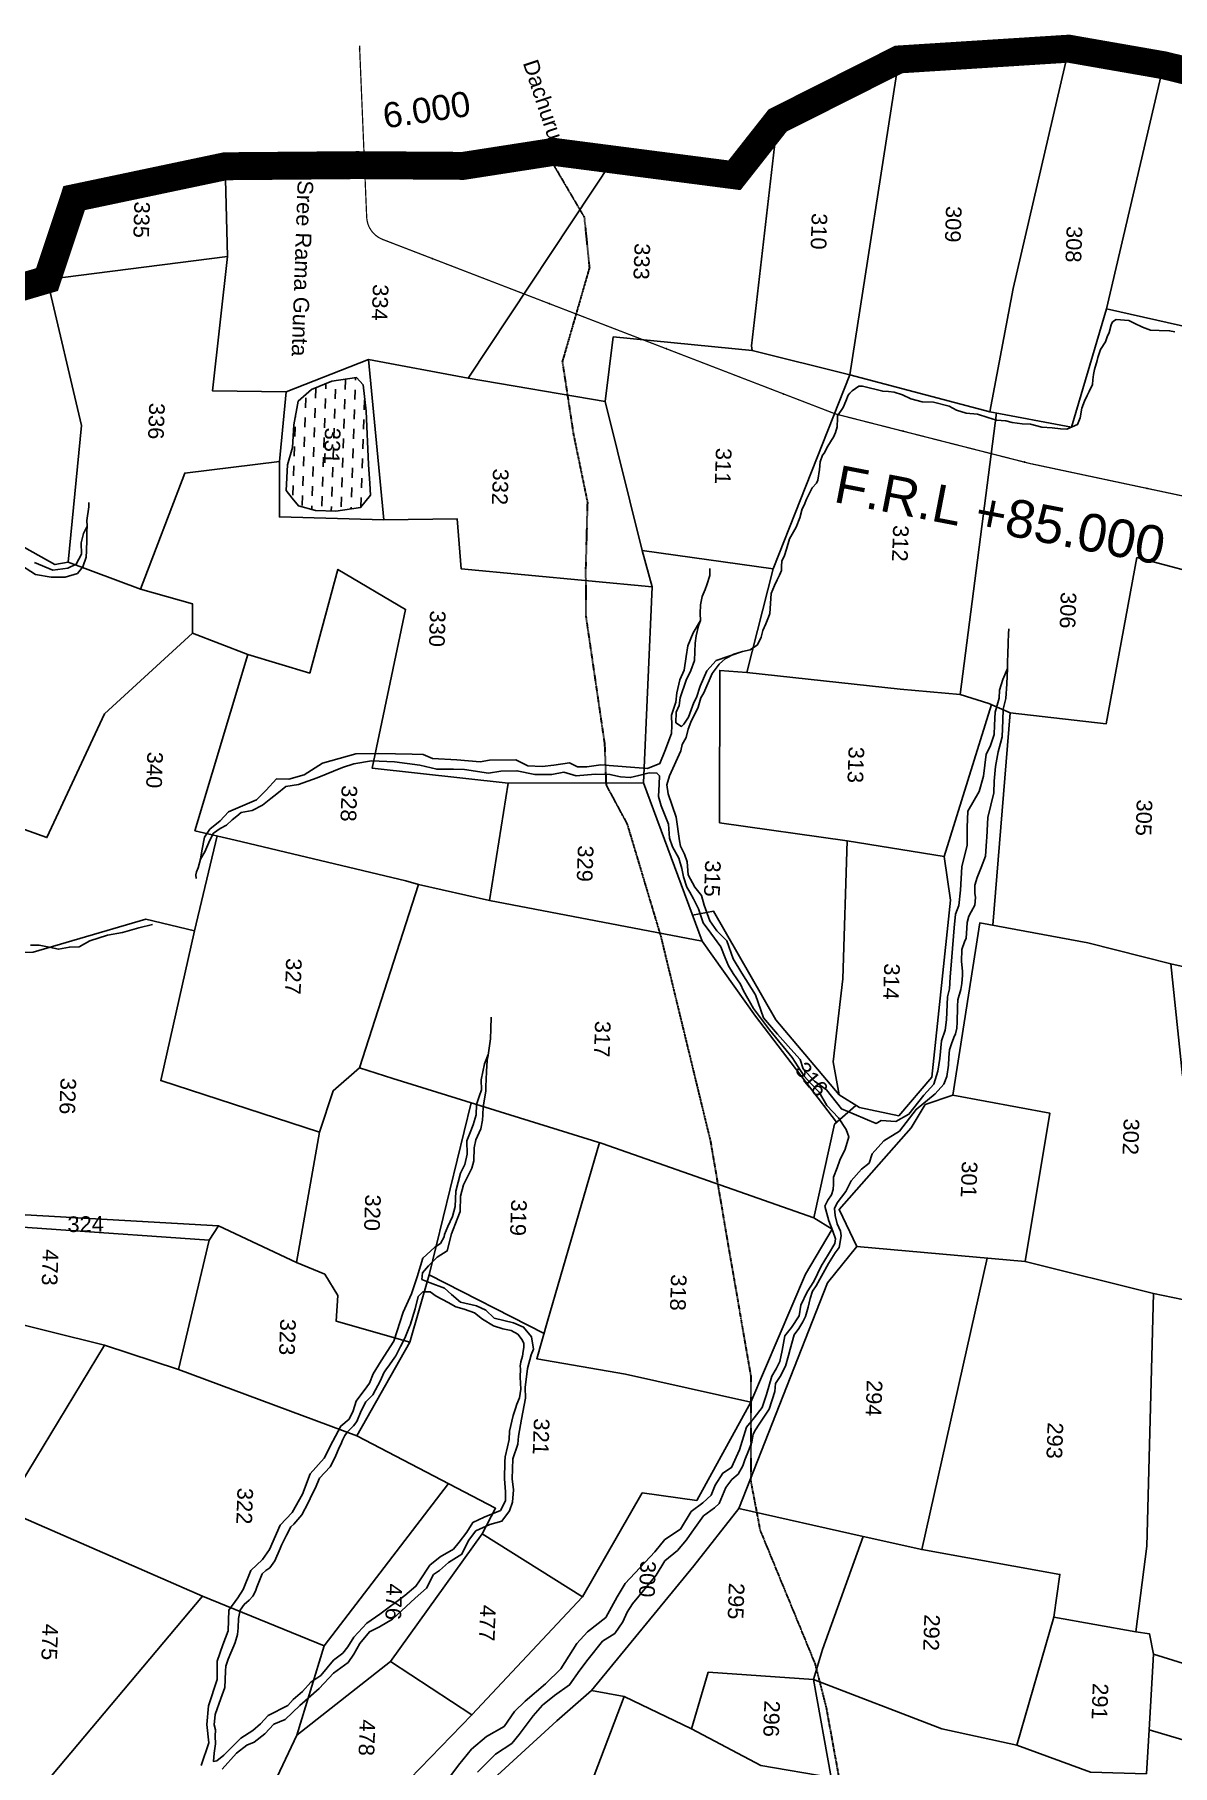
# Model space of a CAD drawing. Header units: inches. Extents: x 337143 to 343737, y 1590289 to 1599624.
# Drawn here: x 338575 to 339483, y 1596705 to 1598086 of the extents above; entities that cross this region are included whole.
import ezdxf

# ---------------------------------------------------------------- set-up
doc = ezdxf.new("R2010")
doc.units = ezdxf.units.IN
doc.header["$MEASUREMENT"] = 0
for name, pattern in [('ACAD_ISO03W100', [30, 12, -18]), ('ACAD_ISO07W100', [3, 0, -3]), ('BORDER', [1.75, 0.5, -0.25, 0.5, -0.25, 0, -0.25])]:
    doc.linetypes.add(name, pattern=pattern)
for name, color, linetype in [('BLOCK', 7, 'Continuous'), ('NALA', 4, 'Continuous'), ('SURVEY_BND', 7, 'Continuous'), ('WATER_BODY', 4, 'Continuous')]:
    doc.layers.add(name, color=color, linetype=linetype)
doc.layers.add('FOOTPATH', color=150, linetype='ACAD_ISO07W100', lineweight=30)
doc.layers.add('VILL_BOUNDARY', color=6, linetype='BORDER', lineweight=30)
doc.styles.get("Standard").update_dxf_attribs({"font": 'arial.ttf'})

msp = doc.modelspace()

# ---------------------------------------------------------------- hatches: boundary and pattern name
at = {"layer": 'WATER_BODY'}
h = msp.add_hatch(dxfattribs=at)
h.set_pattern_fill('DASH', color=256, scale=62.399649, angle=-91.972, style=0)
h.set_pattern_definition([(268.02798, (340385.863, 1600582.354), (7.526929, -8.063744), [7.799956, -7.799956])])
h.paths.add_polyline_path([(338835.1, 1597709), (338843.1, 1597718.7), (338842.6, 1597728), (338841.5, 1597743.2), (338839.7, 1597785.9), (338837.2, 1597806.7), (338831.9, 1597812.6), (338812.3, 1597809.7), (338796.1, 1597803.2), (338785.4, 1597793.8), (338781.8, 1597774.9), (338780.9, 1597756.7), (338776.9, 1597743), (338775.9, 1597722.4), (338780.6, 1597716.3), (338785.5, 1597710.4), (338799.3, 1597706.7), (338815.5, 1597706.1)])
h.paths.add_polyline_path([(338803.5, 1597776.1), (338802.4, 1597742.2), (338821.4, 1597741.5), (338822.5, 1597775.5)], flags=24)

# ---------------------------------------------------------------- linework, layer by layer
at = {"layer": 'BLOCK', "color": 1, "const_width": 1}
msp.add_lwpolyline([(338834.3, 1598077.3), (338840, 1597940.6, 0.298732), (338852.8, 1597922.8), (339212.8, 1597784, 0.029553), (339215, 1597783.3), (339370.3, 1597743.7, 0.010066), (339371.1, 1597743.6), (339569.6, 1597701.4, 0.083165)], format="xyb", dxfattribs=at)
at = {"layer": 'BLOCK', "color": 2}
for p in [(338834.4, 1598074.8), (338838.5, 1597974.9), (338892.4, 1597907.5), (338985.7, 1597871.5), (339079, 1597835.6), (339172.3, 1597799.6), (339267.6, 1597769.9), (339364.5, 1597745.2), (339462.3, 1597724.2)]:
    msp.add_point(p, dxfattribs=at)
at = {"layer": 'FOOTPATH', "ltscale": 0.002}
msp.add_lwpolyline([(338983.4, 1597991.8), (339013.5, 1597940.5), (339017.6, 1597900.2), (338996, 1597825.4), (339004.8, 1597767.8), (339016, 1597713.3), (339014.6, 1597660.1), (339014.8, 1597621.9), (339029.7, 1597520.3), (339030.9, 1597487.6), (339047.7, 1597456.4), (339074.5, 1597366.8), (339095.4, 1597280.6), (339114.2, 1597203.1), (339128.1, 1597121.2), (339146.4, 1597015.5), (339146.3, 1596932), (339153.7, 1596893.1), (339197.6, 1596786.2), (339206.4, 1596751.7), (339223.2, 1596659.2)], dxfattribs=at)
at = {"layer": 'NALA'}
for points in [[(339139.7, 1597594.2), (339145.8, 1597595.3), (339151.8, 1597599.5), (339154.5, 1597605.6), (339155.9, 1597610.8), (339158.3, 1597616.1), (339160.5, 1597621.6), (339161.5, 1597624.4), (339162.5, 1597640.4), (339165.1, 1597646.8), (339167.3, 1597651.3), (339169.3, 1597655.1), (339170.7, 1597658.7), (339170.7, 1597662.2), (339171.1, 1597666.1), (339173.1, 1597670.6), (339174.9, 1597675.7), (339177.2, 1597683.9), (339182.6, 1597693.2), (339185.4, 1597700.8), (339187.3, 1597707.8), (339188.9, 1597710.9), (339190.8, 1597715.6), (339195.3, 1597724.7), (339198.6, 1597728.3), (339199.9, 1597730.8), (339201, 1597739.2), (339201.6, 1597745.4), (339203.6, 1597750.6), (339205, 1597752.7), (339207.1, 1597756.6), (339210.7, 1597762.6), (339212.3, 1597765.1), (339214, 1597768.7), (339215.3, 1597773.2), (339215.2, 1597775.3), (339215.4, 1597778.5), (339215.6, 1597782), (339219.9, 1597788.8), (339222.1, 1597793.9), (339224.1, 1597798.5), (339225.3, 1597800.3), (339227.1, 1597802.1), (339232.4, 1597805.8), (339235.4, 1597805.8), (339251.5, 1597801.7), (339256.2, 1597801.5), (339260.7, 1597801), (339267.2, 1597798.8), (339274, 1597795.7), (339282.9, 1597793.3), (339292, 1597793), (339304.5, 1597789.9), (339310.3, 1597786.7), (339318, 1597784.3), (339327, 1597783.4), (339335.4, 1597780.8), (339342.4, 1597778.7), (339349.7, 1597778.2), (339354.8, 1597776.8), (339362.7, 1597775.7), (339369.4, 1597775.5), (339378.3, 1597773), (339386.6, 1597772.5), (339393.4, 1597771.7), (339398.5, 1597771.5), (339407, 1597775.1), (339408.9, 1597780.4), (339410.3, 1597788.3), (339412.5, 1597793.8), (339414.6, 1597798.2), (339416.2, 1597801.4), (339418.8, 1597807.2), (339419.1, 1597810.9), (339419.7, 1597815.2), (339420.5, 1597819), (339422.5, 1597826.3), (339423, 1597828.7), (339425.3, 1597834.9), (339429.2, 1597841), (339430.6, 1597845), (339432.1, 1597848.5), (339433.7, 1597854.6), (339434.8, 1597857), (339437.7, 1597858.9), (339447.9, 1597858.2), (339452.2, 1597855.9), (339458.8, 1597852.8), (339465, 1597850.5), (339472.1, 1597850.3), (339480.3, 1597850), (339484.4, 1597849.2)], [(338617.1, 1597694.2), (338616.9, 1597698.5), (338618.4, 1597709.5), (338618.5, 1597713)], [(338561.7, 1597664.5), (338576, 1597655.6), (338588.5, 1597653.5), (338599.6, 1597653.4), (338609.3, 1597656.2), (338613.5, 1597661.7), (338616.4, 1597669.4), (338616.6, 1597674.5), (338616.7, 1597683.1), (338616.9, 1597689.9), (338617.1, 1597694.2), (338614.1, 1597688.2), (338612.4, 1597680.8), (338612.6, 1597671.7), (338608.2, 1597663.8), (338601.6, 1597660.5), (338589.7, 1597659), (338575.1, 1597665.1)], [(339106.1, 1597618.8), (339106, 1597624.4), (339106.2, 1597631.3), (339107.6, 1597638), (339109.9, 1597643.5), (339111.3, 1597647.3), (339113.6, 1597654.6), (339113.7, 1597660.4)], [(338928.5, 1596699.9), (338942.8, 1596714.3), (338955.8, 1596722.9), (338961.7, 1596730), (338972.8, 1596744.9), (338980.2, 1596753.4), (338989.7, 1596761.2), (339001.8, 1596769.7), (339009.9, 1596781.3), (339016.7, 1596790.1), (339028, 1596804.5), (339038, 1596810.7), (339044.2, 1596820), (339047.8, 1596827.8), (339052, 1596834.2), (339070.9, 1596857.2), (339077.7, 1596868.5), (339087.9, 1596877), (339095, 1596885.5), (339099.2, 1596891.6), (339108.7, 1596904.6), (339117.3, 1596911), (339121, 1596914.5), (339126.5, 1596927), (339131.3, 1596933.4), (339136.2, 1596937.7), (339139.9, 1596944.4), (339141.6, 1596949.1), (339144.5, 1596956.5), (339147.2, 1596963.3), (339148.1, 1596969.7), (339150.2, 1596973.1), (339153, 1596977.7), (339160.9, 1596989.5), (339165.4, 1597003.6), (339166.1, 1597010.1), (339169.7, 1597015.7), (339174.1, 1597024), (339176.4, 1597032.4), (339177.6, 1597037.6), (339180.9, 1597048.8), (339184.7, 1597054), (339187.9, 1597059.2), (339189.9, 1597063.6), (339192, 1597070.9), (339193.6, 1597077.8), (339195.6, 1597083.8), (339198.4, 1597088.1), (339208.3, 1597105.9), (339213.5, 1597114.3), (339216.7, 1597118.5), (339218.3, 1597127.8), (339218, 1597131.5), (339215.3, 1597137.4), (339213.5, 1597144), (339213, 1597149.6), (339215.1, 1597154.2), (339222.1, 1597163.4), (339226.3, 1597171.9), (339234.6, 1597181), (339240.6, 1597185.9), (339243.2, 1597193.3), (339252.3, 1597203.6), (339264.8, 1597211.3), (339278.1, 1597228.7), (339293.4, 1597241.2), (339300.2, 1597249), (339302.8, 1597254.9), (339303.9, 1597264), (339304.3, 1597270.1), (339304.7, 1597276.3), (339306.5, 1597281), (339308.3, 1597286.1), (339309.7, 1597289.1), (339310.7, 1597293.6), (339310.8, 1597298.3), (339311, 1597301.7), (339311.1, 1597307), (339311.3, 1597310.9), (339311.5, 1597316.3), (339313.8, 1597324.3), (339314.7, 1597329.1), (339315.1, 1597335.8), (339315.2, 1597339), (339314.3, 1597346.7), (339314.7, 1597356.3), (339316.8, 1597362.5), (339318.2, 1597365.3), (339318.7, 1597373.3), (339318.9, 1597377.8), (339320.2, 1597382.9), (339322.2, 1597386.5), (339325.1, 1597391.7), (339325.4, 1597397.9), (339325.1, 1597401.4), (339324.9, 1597407.6), (339326.8, 1597413.7), (339330.1, 1597421.8), (339333.4, 1597430.9), (339334.2, 1597442.8), (339334.5, 1597446), (339335.3, 1597461.6), (339340.2, 1597481.4), (339340.3, 1597490.6), (339341.4, 1597502.4), (339343.5, 1597514), (339345.6, 1597520.9), (339346.7, 1597525.9), (339347.2, 1597539.3), (339347.5, 1597548.1), (339349.7, 1597556.5), (339350.4, 1597568.3), (339351.1, 1597580.6), (339347.3, 1597571.7), (339344.7, 1597563.2), (339344.4, 1597556.8), (339341.1, 1597545.8), (339340.8, 1597535.3), (339340.4, 1597527.8), (339339.4, 1597524.6), (339337.1, 1597518.4), (339334.1, 1597512.1), (339332, 1597494.6), (339328.4, 1597482.5), (339319.4, 1597466.6), (339318.9, 1597453.6), (339318.9, 1597439.7), (339314.5, 1597422.3), (339313.6, 1597403.8), (339312.3, 1597391.5), (339309.6, 1597384.5), (339308.5, 1597373.5), (339306.6, 1597350.4), (339305.2, 1597334.3), (339304.9, 1597325), (339303.3, 1597318.7), (339302.5, 1597300.3), (339301.4, 1597292.1), (339298.4, 1597283.6), (339297.1, 1597269.5), (339295.5, 1597259.2), (339292.4, 1597249), (339284.4, 1597240.1), (339272.4, 1597224.9), (339262.1, 1597219.2), (339250.3, 1597219.9), (339246.2, 1597217.6), (339228.7, 1597224.9), (339218.6, 1597229.3), (339206.6, 1597244.3), (339197, 1597251.2), (339188.1, 1597261.1), (339185.6, 1597268.6), (339178.2, 1597276.9), (339167.5, 1597288.8), (339156.5, 1597301.7), (339150.2, 1597320.1), (339139.2, 1597337.5), (339132.3, 1597349), (339127.2, 1597363.3), (339119.3, 1597371.3), (339113.6, 1597379.3), (339109.1, 1597391.8), (339106.9, 1597399.3), (339101.8, 1597406.1), (339096.3, 1597416), (339095.5, 1597426.2), (339093.5, 1597432.4), (339090.2, 1597438.7), (339089.5, 1597443), (339086.8, 1597462), (339080.3, 1597480.5), (339079.3, 1597487.7), (339081.4, 1597495), (339090.4, 1597514.8), (339091.6, 1597520), (339094.7, 1597525.5), (339096.3, 1597532.2), (339098.5, 1597537.7), (339104.4, 1597549.7), (339106.5, 1597557), (339108.8, 1597561.1), (339115.4, 1597576.5), (339121, 1597584), (339126.2, 1597588.5), (339132.9, 1597591.9), (339139.7, 1597594.2), (339118.8, 1597586.8), (339111.4, 1597578.7), (339106, 1597566.5), (339103.1, 1597557.4), (339100.9, 1597553.5), (339096.6, 1597541.7), (339092.8, 1597536.1), (339091, 1597534.3), (339086.5, 1597537.3), (339086.8, 1597545.6), (339089.2, 1597551), (339089.9, 1597557.2), (339094.9, 1597571.3), (339098.5, 1597579), (339101.4, 1597586.8), (339101.6, 1597593.7), (339101.9, 1597600.8), (339102.8, 1597606.5), (339104.5, 1597614.6), (339106.1, 1597618.8), (339100.4, 1597609.1), (339096.2, 1597598.6), (339094.8, 1597590.1), (339093.1, 1597579.3), (339089.7, 1597571.5), (339087.4, 1597561.1), (339086.5, 1597553.7), (339083.2, 1597543.2), (339083.3, 1597535), (339083.1, 1597528.7), (339077.7, 1597514.6), (339073.9, 1597504.6), (339063.9, 1597500.7), (339026.8, 1597503.7), (339015.5, 1597502.1), (339008, 1597502.1), (339001.7, 1597505.3), (338989.2, 1597503.5), (338980, 1597502.4), (338968.6, 1597502.8), (338958.9, 1597507.6), (338937.9, 1597507.3), (338930.4, 1597506), (338911.8, 1597507.6), (338892.4, 1597508.8), (338885, 1597511.9), (338876.4, 1597512.1), (338863.1, 1597512.5), (338849.6, 1597512.6), (338831.4, 1597512.4), (338804.8, 1597505), (338790.1, 1597495.6), (338777.8, 1597492.3), (338768.2, 1597492.5), (338759.9, 1597483.4), (338752.1, 1597475.7), (338729.8, 1597466.3), (338723.2, 1597459.1), (338715, 1597452.3), (338710.6, 1597445.9), (338708.6, 1597435), (338707.5, 1597428.3), (338711, 1597434.3), (338714.8, 1597443.5), (338717.8, 1597449.1), (338723.1, 1597452.9), (338728.1, 1597455.5), (338732.8, 1597459.8), (338736.4, 1597462.7), (338740, 1597465.7), (338748.8, 1597467.2), (338756.9, 1597471.4), (338763.6, 1597476.9), (338768.3, 1597480.5), (338775.6, 1597486.5), (338785.7, 1597488.1), (338800.5, 1597493.3), (338820.8, 1597501.6), (338829.7, 1597504.5), (338843.8, 1597506.8), (338862.2, 1597506.1), (338882.4, 1597503.3), (338895.9, 1597500.2), (338909.2, 1597500.2), (338917.9, 1597499.9), (338937.1, 1597497), (338947.1, 1597498.6), (338959.8, 1597499), (338974, 1597496), (338987.6, 1597495.9), (338997.2, 1597497.8), (339007.1, 1597495), (339022.3, 1597496.1), (339034, 1597496), (339042.4, 1597494.2), (339050.2, 1597493.5), (339057, 1597495.2), (339065.2, 1597497.2), (339071.4, 1597497.1), (339073.4, 1597494.8), (339073.2, 1597488.3), (339072.8, 1597478.5), (339074.8, 1597471), (339080.6, 1597456.4), (339081.5, 1597445.2), (339084, 1597438.3), (339088.9, 1597429.2), (339091.4, 1597420.9), (339092.7, 1597414.3), (339095.3, 1597406), (339097.8, 1597402), (339100.7, 1597396.7), (339104.5, 1597388.9), (339108.4, 1597377.7), (339114.5, 1597369.3), (339122.5, 1597358.4), (339125.9, 1597349.6), (339128.5, 1597343.4), (339132.3, 1597337.3), (339138.2, 1597328.6), (339140.4, 1597323.3), (339140.4, 1597323.3)], [(339351.1, 1597580.6), (339351.1, 1597586.6), (339351.2, 1597591.4), (339351.6, 1597601.2), (339351.8, 1597608.1), (339352, 1597612.1)], [(338707.5, 1597428.3), (338705.7, 1597421.6), (338704.4, 1597418.2), (338703.7, 1597415.8), (338704.1, 1597412.9)], [(338572, 1597359.8), (338578.7, 1597359.7), (338586.7, 1597358.1), (338594.1, 1597356.6), (338602.9, 1597358.3), (338610.7, 1597358.6), (338619.2, 1597363.3), (338633.2, 1597367.7), (338645.2, 1597369.9), (338658.3, 1597373.7), (338669.2, 1597376.4)], [(339140.4, 1597323.3), (339148.6, 1597309.2), (339161.2, 1597292.2), (339179.2, 1597270.2), (339188.8, 1597255.2), (339193.9, 1597249.6), (339200.9, 1597242.4), (339207.1, 1597232), (339216.4, 1597222.1), (339222.5, 1597212.7), (339224.5, 1597206.9), (339221.7, 1597197.1), (339217.4, 1597188.4), (339215.2, 1597182.1), (339212.4, 1597174.8), (339212.3, 1597169.1), (339212, 1597164.9), (339210.6, 1597160.7), (339207.8, 1597156.3), (339205.5, 1597151.6), (339208.5, 1597140), (339211.7, 1597131.7), (339214, 1597125.6), (339213.4, 1597121.9), (339208.2, 1597113.4), (339202.5, 1597103.8), (339196.5, 1597091.5), (339191.2, 1597083.1), (339186.3, 1597072.5), (339184.8, 1597064.1), (339178.7, 1597054.7), (339173.4, 1597048), (339171.4, 1597036.4), (339169.5, 1597027.7), (339166.5, 1597021.7), (339163.2, 1597015.9), (339158.9, 1597001.2), (339155.4, 1596990.9), (339148.9, 1596982.7), (339142.8, 1596975.2), (339137.3, 1596957.3), (339131, 1596943), (339123.9, 1596938.7), (339117.8, 1596929), (339114.7, 1596921.1), (339108.2, 1596914.9), (339098.7, 1596907.9), (339090.2, 1596893.9), (339077.9, 1596885.6), (339069.7, 1596875.7), (339046.2, 1596850.6), (339039.7, 1596839.9), (339030.6, 1596823.4), (339016.2, 1596812.1), (339007.7, 1596802.7), (338994.7, 1596782.5), (338982.7, 1596770.5), (338966.4, 1596756.8), (338957.9, 1596748.5), (338949.6, 1596736.5), (338935.6, 1596728.4), (338923.6, 1596718.4), (338913.1, 1596705.6), (338905.6, 1596695.2)], [(338936.5, 1597270.3), (338938.8, 1597285), (338939.1, 1597293.1), (338939.4, 1597302.4), (338939.4, 1597302.4)], [(338724.7, 1596702.5), (338736.1, 1596715.1), (338744.5, 1596721.6), (338750.2, 1596723.9), (338758.7, 1596730.5), (338765.9, 1596738.2), (338774.9, 1596742.1), (338786.8, 1596753.3), (338802, 1596766.9), (338813.5, 1596779), (338825.1, 1596787.6), (338829.8, 1596794.2), (338834.6, 1596802.6), (338842.2, 1596812.1), (338850.2, 1596815.9), (338860.6, 1596822.2), (338878.6, 1596838.9), (338887.6, 1596846.9), (338893.3, 1596857.7), (338898.2, 1596860.8), (338905.2, 1596867.4), (338915.9, 1596873.9), (338921.3, 1596884.8), (338927.1, 1596892.5), (338938.1, 1596897.6), (338947.9, 1596900.2), (338953.9, 1596908.6), (338956.3, 1596915.4), (338957, 1596925.2), (338956, 1596934), (338956.5, 1596949.9), (338960.6, 1596961.8), (338961, 1596968.2), (338963.5, 1596981.7), (338966.7, 1596998.4), (338966.4, 1597006.8), (338968.3, 1597022.1), (338971.3, 1597033.1), (338973, 1597037.6), (338971.5, 1597047.4), (338965.1, 1597055.1), (338957, 1597058.6), (338941.7, 1597062.2), (338934.9, 1597068.7), (338927.7, 1597072), (338914.9, 1597075.1), (338907.7, 1597081.2), (338902, 1597086.2), (338890.7, 1597090.5), (338884, 1597093.2), (338884.5, 1597098.5), (338889.4, 1597103.9), (338896.3, 1597110.8), (338904.3, 1597115.9), (338907.7, 1597129.5), (338912.1, 1597141.3), (338914.5, 1597147.3), (338914.7, 1597159.6), (338917.2, 1597168.6), (338922.1, 1597178.2), (338923.9, 1597181.9), (338925.4, 1597187.7), (338925.8, 1597198.1), (338927, 1597204.6), (338931, 1597213.3), (338932.4, 1597220.2), (338932.6, 1597224.5), (338933, 1597230.8), (338935, 1597243.3), (338935.1, 1597247.2), (338935.3, 1597252.6), (338935.5, 1597259.1), (338936.1, 1597267.8), (338936.9, 1597272.7), (338934, 1597265), (338931.4, 1597252.3), (338931.6, 1597244.4), (338929.8, 1597239.1), (338927.6, 1597232.8), (338927.2, 1597224.5), (338925, 1597216.5), (338922.6, 1597210.4), (338919.9, 1597203.6), (338920.1, 1597193.1), (338918.2, 1597184.8), (338914.7, 1597177.9), (338911, 1597163.5), (338910.5, 1597151.4), (338908.5, 1597143.2), (338904.8, 1597135.3), (338902, 1597129.1), (338901.9, 1597127), (338898.8, 1597121.7), (338894.4, 1597118.9), (338884.8, 1597110.1), (338880.3, 1597095.2), (338875.7, 1597081.6), (338869, 1597067.1), (338861.6, 1597044), (338851.6, 1597028.3), (338845.1, 1597017.8), (338842.3, 1597010.3), (338838.1, 1597004.4), (338834.5, 1597000.1), (338831.7, 1596995.9), (338829.3, 1596988.2), (338826.1, 1596981.7), (338819.5, 1596976.1), (338813.1, 1596964), (338806.1, 1596950.5), (338795, 1596938), (338788.8, 1596921.8), (338780.6, 1596907.1), (338770.9, 1596897), (338762.6, 1596877.7), (338756.8, 1596869.6), (338747.5, 1596861), (338741.4, 1596845.7), (338737.2, 1596839.2), (338730.1, 1596829.4), (338729.6, 1596812.7), (338725.4, 1596801.6), (338720.8, 1596788.6), (338720.8, 1596774), (338713.8, 1596752.9), (338712.4, 1596738.1), (338714, 1596723.4), (338707.9, 1596705.3)], [(338878.6, 1597069.8), (338881, 1597079.4), (338884.9, 1597083.1), (338890.7, 1597083.1), (338895.4, 1597079.9), (338904.9, 1597074.7), (338911, 1597071.3), (338917.7, 1597069.3), (338925.9, 1597066.6), (338932.3, 1597061.5), (338941.2, 1597056), (338948.5, 1597053.8), (338955.3, 1597052.3), (338960.6, 1597049.4), (338963.9, 1597044.9), (338965.3, 1597042.1), (338965.4, 1597038.8), (338964.9, 1597035.9), (338964.3, 1597032), (338963, 1597027.5), (338962.4, 1597023.9), (338962.6, 1597021.9), (338962.4, 1597015.2), (338962.9, 1597005.7), (338961.9, 1596998.8), (338959.8, 1596993.6), (338958.8, 1596990.2), (338956.8, 1596984.5), (338953.9, 1596972), (338953.7, 1596965.3), (338952.3, 1596959.5), (338950.5, 1596951.5), (338950.3, 1596947.5), (338949.9, 1596934), (338950.7, 1596923.8), (338950.6, 1596916.4), (338946.7, 1596908.9), (338933.7, 1596903.5), (338924.6, 1596899.2), (338919.9, 1596891.4), (338913.8, 1596883.6), (338909.2, 1596878), (338898.7, 1596871.7), (338890.3, 1596865.1), (338882.1, 1596852.8), (338879.3, 1596848.4), (338870.5, 1596841), (338850.6, 1596826.2), (338840.1, 1596818.9), (338829.7, 1596807.7), (338824.9, 1596800.1), (338821.1, 1596795), (338813.6, 1596789.4), (338803.3, 1596777.2), (338795.4, 1596771.7), (338788.7, 1596764.5), (338781.4, 1596758.1), (338777, 1596753.2), (338761.4, 1596745.2), (338755.3, 1596738.7), (338749.1, 1596733.3), (338739.5, 1596727.1), (338726.1, 1596713.7), (338720.5, 1596709.1), (338717.7, 1596708.6), (338718.4, 1596715.3), (338719.3, 1596722.7), (338719.2, 1596728.7), (338719.3, 1596733.7), (338718.4, 1596737.7), (338719.2, 1596746), (338723.6, 1596758.8), (338727, 1596767.7), (338727.2, 1596773.6), (338727.5, 1596780.8), (338727.7, 1596784.6), (338729.6, 1596790.1), (338731.6, 1596795.1), (338734, 1596800.9), (338735.1, 1596803.4), (338736.9, 1596809.8), (338737.4, 1596815.3), (338737.8, 1596822.5), (338739.2, 1596829.3), (338742.2, 1596833.7), (338746.3, 1596837.2), (338749.2, 1596840.5), (338751.2, 1596844.3), (338752.3, 1596847.7), (338754, 1596851.6), (338756.7, 1596858.2), (338759.5, 1596860.8), (338762.7, 1596863.1), (338766.7, 1596868.7), (338771.1, 1596878.6), (338772.1, 1596881.1), (338776.1, 1596889), (338779.6, 1596895.7), (338782, 1596898), (338788.3, 1596905.3), (338793.3, 1596915), (338796.6, 1596921.7), (338798.8, 1596926.4), (338802.4, 1596934.5), (338811, 1596943.7), (338814.6, 1596950.7), (338818.4, 1596959.7), (338819.3, 1596961.4), (338820.8, 1596964.9), (338822.5, 1596968.6), (338824.7, 1596971.6), (338829.6, 1596976.4), (338832.1, 1596979.9), (338835.6, 1596988.2), (338839.2, 1596995.4), (338844.8, 1597001.1), (338850.9, 1597012.5), (338853.6, 1597018.7), (338855.3, 1597020.9), (338858.3, 1597024.9), (338862.5, 1597031.1), (338863.2, 1597032.2), (338867, 1597039.5), (338870.3, 1597046.2), (338874.1, 1597055.6), (338874.7, 1597056.7), (338878.6, 1597069.8)]]:
    msp.add_lwpolyline(points, dxfattribs=at)
at = {"layer": 'SURVEY_BND'}
for points in [[(339337, 1597785.4), (339225.4, 1597814.9), (339264.3, 1598066.4)], [(339430.1, 1597867.4), (339402.1, 1597773), (339337, 1597785.4), (339355.6, 1597883.7), (339399.9, 1598075)], [(339558.6, 1597838.6), (339430.1, 1597867.4), (339475.5, 1598061.8)], [(339167.7, 1598017.7), (339147, 1597838), (339147.3, 1597834.1), (339225.4, 1597814.9)], [(338585.1, 1597890.8), (338729, 1597909.3), (338727.2, 1597981.2)], [(339030.1, 1597793.4), (338920.9, 1597812.2), (339036.6, 1597986.5)], [(338729, 1597909.3), (338717.1, 1597802), (338775.9, 1597801.3), (338770.4, 1597745.7), (338694.9, 1597736.4), (338659.5, 1597643.9)], [(338601.9, 1597665.3), (338612.6, 1597774.3), (338585.1, 1597890.8)], [(339059.8, 1597674.6), (339030.1, 1597793.4), (339036.6, 1597845.1), (339147.3, 1597834.1)], [(338775.9, 1597801.3), (338841.5, 1597827)], [(338920.9, 1597812.2), (338841.5, 1597827), (338853.6, 1597699.2), (338912.1, 1597700), (338915.4, 1597659.9), (339067.6, 1597645.8)], [(339225.4, 1597814.9), (339164.3, 1597660.1), (339143.3, 1597577.3), (339265.4, 1597563.9), (339313.3, 1597559.8)], [(339342.4, 1597784.4), (339313.3, 1597559.8), (339336.2, 1597552.7), (339353.2, 1597545.1)], [(338770.4, 1597745.7), (338770.4, 1597701.4), (338853.6, 1597699.2)], [(338452.4, 1597741.1), (338591.4, 1597663.4), (338601.9, 1597665.3), (338659.5, 1597643.9), (338701.1, 1597632), (338701.1, 1597608.6), (338630.8, 1597544.4), (338585, 1597445.6), (338357.2, 1597527.4)], [(339164.3, 1597660.1), (339059.8, 1597674.6), (339067.6, 1597645.8), (339060.7, 1597489.3)], [(339339.3, 1597375.7), (339353.2, 1597545.1), (339429.7, 1597536.3), (339454.3, 1597669), (339520.3, 1597651.5), (339496.7, 1597521.5), (339562.7, 1597505.6)], [(338952.8, 1597489), (338844.5, 1597500.9), (338871, 1597627.7), (338817, 1597659.5), (338794.6, 1597576.8), (338745.1, 1597591.6), (338703, 1597451.1), (338735.2, 1597443.5), (338871.3, 1597411.2), (338881.2, 1597408.3)], [(338701.1, 1597608.6), (338745.1, 1597591.6)], [(339223.3, 1597443), (339121.4, 1597457.4), (339121.6, 1597579), (339143.3, 1597577.3)], [(339338.3, 1597551.8), (339300.6, 1597430.5), (339305.6, 1597395.7), (339290.7, 1597254.6), (339264.3, 1597223.7), (339233, 1597230.2), (339216.9, 1597240.4), (339212, 1597266.7), (339219.8, 1597333), (339223.3, 1597443), (339300.6, 1597430.5)], [(339584.1, 1597500.8), (339562.7, 1597505.6), (339526.4, 1597334.7), (339481.3, 1597344.8), (339490.6, 1597255.7), (339583.2, 1597239), (339600.8, 1597347.3), (339751.7, 1597316.8)], [(339107.5, 1597363), (339060.7, 1597489.3), (338952.8, 1597489), (338938, 1597395.5)], [(338720.8, 1597446.9), (338702.6, 1597371.2), (338675.8, 1597251.8), (338802.3, 1597210.5), (338813.2, 1597243.7), (338834.4, 1597262)], [(339230.2, 1597231.9), (339213.1, 1597217.1), (339196.5, 1597142.4), (339027.8, 1597201.6), (338860.9, 1597253.5), (338834.4, 1597262), (338881.2, 1597408.3), (338938, 1597395.5), (339107.5, 1597363), (339150.2, 1597303.1), (339214.8, 1597218.5)], [(339216.9, 1597240.4), (339166.3, 1597300.3), (339116.6, 1597386.8), (339099.8, 1597383.8)], [(338399.6, 1597350), (338479.4, 1597350.4), (338574, 1597354.3), (338663.8, 1597380.5), (338702.6, 1597371.2)], [(339467.5, 1597081.9), (339365.1, 1597107.4), (339384.7, 1597225.9), (339307.4, 1597240.2), (339328.9, 1597377.6), (339415.1, 1597361.7), (339481.3, 1597344.8)], [(338923.4, 1597234), (338889.7, 1597096.9), (338981.5, 1597050)], [(339307.4, 1597240.2), (339285.5, 1597232.6), (339274.2, 1597214.2), (339216.8, 1597148.8), (339231, 1597119.5), (339365.1, 1597107.4)], [(338889.7, 1597096.9), (338874.4, 1597043.1), (338815.7, 1597059.7), (338816.9, 1597080.2), (338806.6, 1597097.3), (338784.1, 1597106.6), (338802.3, 1597210.5)], [(339196.5, 1597142.4), (339211.1, 1597133.2), (339189.9, 1597097.4), (339146.4, 1596995.3), (339046.3, 1597017.5), (338975.6, 1597029.8), (338984.3, 1597059.7), (339025.7, 1597202.3)], [(338721.8, 1597135.8), (338474.1, 1597150.1), (338470.1, 1597141.5), (338714.3, 1597124.4)], [(338470.1, 1597141.5), (338457.4, 1597083.8), (338630.9, 1597040.7)], [(338689.9, 1597021.3), (338714.3, 1597124.4), (338721.8, 1597135.8), (338784.1, 1597106.6)], [(339136.7, 1596910.5), (339207.5, 1597090.5), (339231, 1597119.5)], [(339388, 1596823.7), (339392.9, 1596857.8), (339282.6, 1596877.6), (339334.8, 1597110.2)], [(339552.4, 1597064.3), (339467.5, 1597081.9), (339462.3, 1596880.2), (339453.5, 1596812), (339464.2, 1596810.4), (339467.5, 1596794.3), (339502.5, 1596783.2), (339537.2, 1596771.9)], [(338806, 1596800.7), (338709.1, 1596840.4), (338551.3, 1596909.3), (338630.9, 1597040.7), (338689.9, 1597021.3), (338832.2, 1596968.4)], [(338874.4, 1597043.1), (338832.2, 1596968.4), (338942.8, 1596910.6), (338932, 1596890.3), (339012, 1596839.8), (339059.7, 1596922.8), (339103.2, 1596916.7), (339146.4, 1596995.3)], [(338784.4, 1596729.5), (338806, 1596800.7), (338905.3, 1596930.2)], [(338551.3, 1596909.3), (338480.7, 1596730.3), (338573.3, 1596678.7), (338709.1, 1596840.4)], [(339045.4, 1596760.4), (339019.3, 1596765.1), (339101, 1596864.7), (339136.7, 1596910.5), (339235.9, 1596888.1)], [(338932, 1596890.3), (338859.1, 1596788.4), (338923.9, 1596745.7), (339012, 1596839.8)], [(339196.3, 1596773.9), (339203.6, 1596798), (339235.9, 1596888.1), (339282.6, 1596877.6)], [(339358.4, 1596721.5), (339388, 1596823.7), (339453.5, 1596812)], [(339467.5, 1596794.3), (339464, 1596733.7), (339516.8, 1596718.2), (339501.2, 1596619.4), (339564.2, 1596606.5), (339603.2, 1596687.2), (339604.6, 1596741.3), (339603.8, 1596743.9)], [(338859.1, 1596788.4), (338784.4, 1596729.5), (338764, 1596686.8), (338794.7, 1596660.4), (338866.3, 1596686.3), (338923.9, 1596745.7)], [(339099.1, 1596734.6), (339112.4, 1596779.8), (339196.3, 1596773.9)], [(338866.3, 1596686.3), (338718.5, 1596589.2), (338696.2, 1596509.5), (338773.2, 1596564.8), (338874.7, 1596633.9), (338991.6, 1596740.9), (339019.3, 1596765.1)], [(339464, 1596733.7), (339461.9, 1596698.8), (339417.2, 1596700.1), (339358.4, 1596721.5), (339298.6, 1596734.7), (339196.3, 1596773.9), (339210.4, 1596695.9), (339244.3, 1596687.2), (339240.8, 1596650.3), (339357.5, 1596603.7), (339430.7, 1596576.4)], [(339030.8, 1596538.8), (338927.3, 1596555.6), (338953.7, 1596685), (339021.5, 1596697.5), (339045.4, 1596760.4), (339099.1, 1596734.6), (339154.4, 1596705.4), (339210.4, 1596695.9)]]:
    msp.add_lwpolyline(points, dxfattribs=at)
at = {"layer": 'VILL_BOUNDARY', "color": 6, "linetype": 'ACAD_ISO03W100', "lineweight": -2, "ltscale": 3, "const_width": 22.3}
msp.add_lwpolyline([(338449.8, 1597851.1), (338585.1, 1597890.8), (338606.7, 1597955.8), (338727.2, 1597981.2), (338832.6, 1597982.1), (338917, 1597981.5), (338989.1, 1597992.7), (339133.3, 1597974), (339167.7, 1598017.7), (339264.3, 1598066.4), (339399.9, 1598075), (339475.5, 1598061.8), (339627.8, 1598024.6)], dxfattribs=at)
at = {"layer": 'WATER_BODY'}
msp.add_lwpolyline([(338775.9, 1597722.4), (338776.9, 1597743), (338780.9, 1597756.7), (338781.8, 1597774.9), (338785.4, 1597793.8), (338796.1, 1597803.2), (338812.3, 1597809.7), (338831.9, 1597812.6), (338837.2, 1597806.7), (338839.7, 1597785.9), (338841.5, 1597743.2), (338842.6, 1597728), (338843.1, 1597718.7), (338835.1, 1597709), (338815.5, 1597706.1), (338799.3, 1597706.7), (338785.5, 1597710.4), (338780.6, 1597716.3)], close=True, dxfattribs=at)

# ---------------------------------------------------------------- texts
at = {"layer": 'BLOCK', "color": 1}
for s, height, rotation, p in [('6.000', 20.08, 8.4112, (338854.5, 1598011.3)), ('F.R.L +85.000', 30, 349.0695, (339211.4, 1597713.6))]:
    msp.add_text(s, height=height, rotation=rotation, dxfattribs=at).set_placement(p)
at = {"layer": 'SURVEY_BND'}
for s, rotation, p in [('Dachuru', 288.393, (338964.4, 1598063.7)), ('Sree Rama Gunta', 268.028, (338785, 1597970.2)), ('335', 268.028, (338654.8, 1597953.3)), ('310', 268.028, (339195, 1597944)), ('309', 268.028, (339302.1, 1597949.7)), ('308', 268.028, (339398.3, 1597933.7)), ('333', 268.028, (339053.7, 1597920)), ('334', 268.028, (338845, 1597887.3)), ('336', 268.028, (338666.6, 1597792.6)), ('331', 268.028, (338806.8, 1597772.8)), ('311', 268.028, (339118.6, 1597756.7)), ('332', 268.028, (338940.8, 1597740.2)), ('312', 268.028, (339259.9, 1597695.1)), ('306', 268.028, (339393.6, 1597641.7)), ('330', 268.028, (338890.6, 1597627)), ('340', 268.028, (338665.1, 1597514.3)), ('313', 268.028, (339224.4, 1597518.4)), ('328', 268.028, (338820.1, 1597487.6)), ('305', 268.028, (339454.2, 1597476.2)), ('329', 268.028, (339008.5, 1597439.6)), ('315', 268.028, (339110, 1597427.7)), ('327', 268.028, (338775.8, 1597349.6)), ('314', 268.028, (339252.8, 1597345.5)), ('317', 268.028, (339022.2, 1597299.6)), ('316', 309.7798, (339180.8, 1597260.1)), ('326', 268.028, (338595.9, 1597254.1)), ('302', 268.028, (339443.8, 1597221.7)), ('301', 268.028, (339314.7, 1597187.6)), ('320', 268.028, (338838.9, 1597161.1)), ('319', 268.028, (338955.3, 1597157.1)), ('324', 0.6335, (338601.4, 1597130.9)), ('473', 268.028, (338581.8, 1597117.5)), ('318', 268.028, (339082.8, 1597097.4)), ('323', 268.028, (338771.1, 1597061.9)), ('294', 268.028, (339238.9, 1597013.1)), ('321', 268.028, (338973.4, 1596982.5)), ('293', 268.028, (339383.1, 1596979.3)), ('322', 268.028, (338737, 1596927.1)), ('300', 268.028, (339058.2, 1596868.8)), ('476', 268.028, (338855.9, 1596850.7)), ('295', 268.028, (339128.9, 1596851.2)), ('477', 268.028, (338930.5, 1596833.7)), ('292', 268.028, (339284.8, 1596826.1)), ('475', 268.028, (338581.5, 1596818.6)), ('291', 268.028, (339419.1, 1596771.2)), ('296', 268.028, (339157.2, 1596757.4)), ('478', 268.028, (338834.5, 1596742.3))]:
    msp.add_text(s, height=12.48, rotation=rotation, dxfattribs=at).set_placement(p)

doc.saveas('drawing.dxf')
